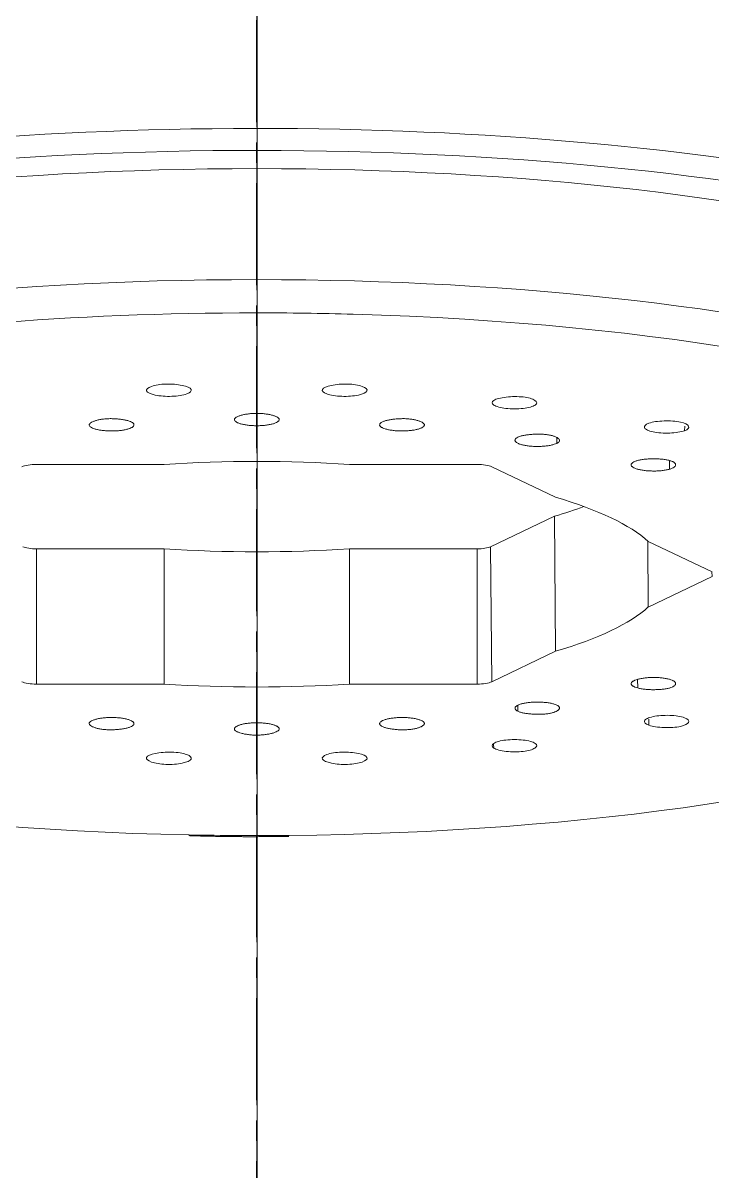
# Model space of a CAD drawing. Header units: inches. Extents: x 20229 to 21001, y -6726 to -5634.
# Drawn here: x 20381.19 to 20393.47, y -6122.42 to -6101.97 of the extents above; entities that cross this region are included whole.
import ezdxf

# ---------------------------------------------------------------- set-up
doc = ezdxf.new("R2010")
doc.units = ezdxf.units.IN
doc.header["$LTSCALE"] = 4.84
doc.header["$MEASUREMENT"] = 0
for name, pattern in [('CENTER', [0.6, 0.375, -0.075, 0.075, -0.075]), ('CENTER2', [28.575, 19.05, -3.175, 3.175, -3.175]), ('CENTERX2', [20.32, 12.7, -2.54, 2.54, -2.54])]:
    doc.linetypes.add(name, pattern=pattern)
doc.layers.get('0').update_dxf_attribs({"linetype": 'CONTINUOUS', "lineweight": 13})
doc.layers.add('2', color=1, linetype='CENTER2')
doc.layers.add('CENTER', color=1, linetype='CENTERX2', lineweight=15)

msp = doc.modelspace()

# ---------------------------------------------------------------- linework, layer by layer
at = {"linetype": 'Continuous'}
for p, q in [((20392.986, -6109.154), (20392.984, -6109.234)), ((20390.709, -6109.356), (20390.708, -6109.459)), ((20381.435, -6109.834), (20383.708, -6109.834)), ((20387.014, -6109.834), (20389.287, -6109.834)), ((20389.547, -6109.876), (20390.683, -6110.418)), ((20392.717, -6109.766), (20392.715, -6109.92)), ((20389.528, -6111.301), (20390.666, -6110.758)), ((20390.683, -6113.164), (20390.666, -6110.758)), ((20389.528, -6111.301), (20389.547, -6113.707)), ((20392.327, -6111.198), (20392.336, -6112.375)), ((20392.336, -6111.207), (20393.473, -6111.75)), ((20381.435, -6111.339), (20381.435, -6113.748)), ((20381.435, -6111.339), (20383.711, -6111.339)), ((20383.708, -6113.748), (20383.711, -6111.339)), ((20387.012, -6111.339), (20387.014, -6113.748)), ((20387.012, -6111.339), (20389.287, -6111.339)), ((20389.287, -6111.339), (20389.287, -6113.748)), ((20393.473, -6111.833), (20392.336, -6112.375)), ((20393.472, -6111.75), (20393.473, -6111.833)), ((20390.683, -6113.164), (20389.547, -6113.707)), ((20383.708, -6113.748), (20381.435, -6113.748)), ((20389.287, -6113.748), (20387.014, -6113.748)), ((20392.147, -6113.665), (20392.149, -6113.818)), ((20390.013, -6114.125), (20390.015, -6114.233)), ((20392.346, -6114.374), (20392.349, -6114.483)), ((20389.581, -6114.817), (20389.584, -6114.889))]:
    msp.add_line(p, q, dxfattribs=at)
for centre, major_axis, start_param, end_param in [((20385.361, -6109.079), (-18.977, 0), 3.466686, 5.961872), ((20385.361, -6109.388), (18.678, 0), 0.227512, 2.911074), ((20385.361, -6109.388), (-17.5, 0), 4.712389, 6.29819), ((20385.361, -6109.388), (-17.5, 0), 3.126588, 4.712389), ((20385.361, -6111.336), (-17.394, 0), 4.712389, 6.280829), ((20385.361, -6111.336), (-17.394, 0), 3.122743, 4.712389), ((20385.361, -6111.791), (-16.894, 0), 4.712389, 5.847388), ((20385.361, -6111.791), (-16.894, 0), 4.610484, 4.712389), ((20385.361, -6111.791), (-16.894, 0), 3.667024, 4.610484), ((20381.435, -6109.917), (-0.3, 0), 4.712389, 5.759587), ((20385.361, -6111.791), (-7.29, 0), 4.483645, 4.941133), ((20389.287, -6109.917), (-0.3, 0), 3.665191, 4.712389), ((20385.361, -6111.791), (-7.29, 0), 3.436448, 3.893935), ((20385.361, -6109.388), (7.268, 0), 5.530498, 5.643088), ((20381.435, -6111.262), (0.278, 0), 3.665191, 4.712389), ((20389.287, -6111.262), (0.278, 0), 4.712389, 5.759587), ((20385.361, -6109.388), (7.268, 0), 4.483301, 4.941477), ((20385.361, -6111.791), (-7.29, 0), 2.38925, 2.846738), ((20381.435, -6113.666), (-0.3, 0), 0.523599, 1.570796), ((20385.361, -6111.791), (-7.29, 0), 1.342053, 1.79954), ((20389.287, -6113.666), (-0.3, 0), 1.570796, 2.617994), ((20385.361, -6111.791), (-16.894, 0), 0.5594, 1.499325), ((20385.361, -6111.791), (-16.894, 0), 1.604863, 2.526528), ((20385.361, -6111.791), (-16.894, 0), 1.499325, 1.604863)]:
    msp.add_ellipse(centre, major_axis=major_axis, ratio=0.275637, start_param=start_param, end_param=end_param, dxfattribs=at)
for points, degree in [([(20383.398, -6108.526), (20383.385, -6108.498), (20383.458, -6108.439), (20383.736, -6108.39), (20384.052, -6108.418), (20384.178, -6108.469), (20384.191, -6108.498)], 3), ([(20386.531, -6108.498), (20386.545, -6108.469), (20386.67, -6108.418), (20386.986, -6108.39), (20387.265, -6108.439), (20387.338, -6108.498), (20387.324, -6108.526)], 3), ([(20389.584, -6108.693), (20389.624, -6108.667), (20389.793, -6108.626), (20390.125, -6108.621), (20390.347, -6108.689), (20390.363, -6108.751), (20390.323, -6108.778)], 3), ([(20392.349, -6109.1), (20392.413, -6109.077), (20392.614, -6109.05), (20392.939, -6109.069), (20393.09, -6109.151), (20393.047, -6109.211), (20392.984, -6109.234)], 3), ([(20392.984, -6114.348), (20393.047, -6114.371), (20393.09, -6114.432), (20392.939, -6114.513), (20392.614, -6114.532), (20392.413, -6114.505), (20392.349, -6114.483)], 3), ([(20390.323, -6114.805), (20390.363, -6114.832), (20390.347, -6114.893), (20390.125, -6114.961), (20389.793, -6114.956), (20389.624, -6114.916), (20389.584, -6114.889)], 3), ([(20384.191, -6115.085), (20384.178, -6115.114), (20384.052, -6115.165), (20383.736, -6115.193), (20383.458, -6115.143), (20383.385, -6115.085), (20383.398, -6115.056)], 3), ([(20387.324, -6115.056), (20387.338, -6115.085), (20387.265, -6115.143), (20386.986, -6115.193), (20386.67, -6115.165), (20386.545, -6115.114), (20386.531, -6115.085)], 3), ([(20384.151, -6116.449), (20384.755, -6116.469), (20385.361, -6116.467)], 2), ([(20385.361, -6116.467), (20385.932, -6116.463)], 1)]:
    msp.add_open_spline(points, degree=degree, dxfattribs=at)
for points, knots in [([(20384.191, -6108.498), (20384.205, -6108.526), (20384.161, -6108.571), (20384, -6108.61), (20383.848, -6108.624), (20383.689, -6108.621), (20383.497, -6108.595), (20383.412, -6108.555), (20383.398, -6108.526)], [0, 0, 0, 0, 0.25, 0.375, 0.5, 0.625, 0.75, 1, 1, 1, 1]), ([(20387.324, -6108.526), (20387.31, -6108.555), (20387.225, -6108.595), (20387.033, -6108.621), (20386.874, -6108.624), (20386.723, -6108.61), (20386.561, -6108.571), (20386.517, -6108.526), (20386.531, -6108.498)], [0, 0, 0, 0, 0.25, 0.375, 0.5, 0.625, 0.75, 1, 1, 1, 1]), ([(20390.323, -6108.778), (20390.283, -6108.804), (20390.163, -6108.837), (20389.953, -6108.848), (20389.796, -6108.84), (20389.664, -6108.815), (20389.544, -6108.767), (20389.544, -6108.72), (20389.584, -6108.693)], [0, 0, 0, 0, 0.25, 0.375, 0.5, 0.625, 0.75, 1, 1, 1, 1]), ([(20382.387, -6109.157), (20382.38, -6109.15), (20382.376, -6109.143), (20382.375, -6109.133), (20382.375, -6109.129), (20382.377, -6109.122), (20382.378, -6109.118), (20382.385, -6109.108), (20382.392, -6109.101), (20382.405, -6109.091), (20382.41, -6109.088), (20382.421, -6109.081), (20382.433, -6109.075), (20382.447, -6109.069), (20382.462, -6109.063), (20382.47, -6109.06), (20382.495, -6109.052), (20382.513, -6109.047), (20382.543, -6109.04), (20382.553, -6109.038), (20382.574, -6109.034), (20382.585, -6109.032), (20382.62, -6109.027), (20382.644, -6109.024), (20382.681, -6109.021), (20382.694, -6109.021), (20382.72, -6109.02), (20382.746, -6109.019), (20382.771, -6109.019), (20382.797, -6109.02), (20382.81, -6109.02), (20382.849, -6109.022), (20382.874, -6109.024), (20382.91, -6109.028), (20382.922, -6109.029), (20382.946, -6109.032), (20382.958, -6109.034), (20382.991, -6109.039), (20383.012, -6109.043), (20383.042, -6109.05), (20383.052, -6109.052), (20383.07, -6109.057), (20383.079, -6109.06), (20383.104, -6109.068), (20383.118, -6109.074), (20383.137, -6109.083), (20383.142, -6109.087), (20383.152, -6109.093), (20383.156, -6109.097), (20383.159, -6109.1)], [0, 0, 0, 0, 0.0625, 0.0625, 0.09375, 0.09375, 0.125, 0.125, 0.1875, 0.1875, 0.21875, 0.21875, 0.25, 0.28125, 0.28125, 0.3125, 0.3125, 0.375, 0.375, 0.40625, 0.40625, 0.4375, 0.4375, 0.5, 0.5, 0.53125, 0.53125, 0.5625, 0.59375, 0.59375, 0.625, 0.625, 0.6875, 0.6875, 0.71875, 0.71875, 0.75, 0.75, 0.8125, 0.8125, 0.84375, 0.84375, 0.875, 0.875, 0.9375, 0.9375, 0.96875, 0.96875, 1, 1, 1, 1]), ([(20384.961, -6109.035), (20384.961, -6109.028), (20384.964, -6109.021), (20384.973, -6109.01), (20384.976, -6109.007), (20384.985, -6109), (20384.99, -6108.997), (20385.006, -6108.987), (20385.019, -6108.981), (20385.042, -6108.972), (20385.05, -6108.969), (20385.066, -6108.964), (20385.084, -6108.959), (20385.103, -6108.954), (20385.123, -6108.949), (20385.133, -6108.947), (20385.165, -6108.941), (20385.187, -6108.937), (20385.222, -6108.933), (20385.234, -6108.931), (20385.258, -6108.929), (20385.271, -6108.928), (20385.309, -6108.926), (20385.335, -6108.925), (20385.373, -6108.925), (20385.386, -6108.925), (20385.412, -6108.926), (20385.438, -6108.927), (20385.463, -6108.929), (20385.487, -6108.931), (20385.499, -6108.933), (20385.535, -6108.937), (20385.557, -6108.941), (20385.589, -6108.947), (20385.599, -6108.949), (20385.619, -6108.954), (20385.629, -6108.956), (20385.656, -6108.964), (20385.673, -6108.969), (20385.695, -6108.978), (20385.703, -6108.981), (20385.716, -6108.987), (20385.722, -6108.99), (20385.738, -6109), (20385.746, -6109.007), (20385.755, -6109.017), (20385.757, -6109.021), (20385.76, -6109.028), (20385.761, -6109.031), (20385.761, -6109.035)], [0, 0, 0, 0, 0.0625, 0.0625, 0.09375, 0.09375, 0.125, 0.125, 0.1875, 0.1875, 0.21875, 0.21875, 0.25, 0.28125, 0.28125, 0.3125, 0.3125, 0.375, 0.375, 0.40625, 0.40625, 0.4375, 0.4375, 0.5, 0.5, 0.53125, 0.53125, 0.5625, 0.59375, 0.59375, 0.625, 0.625, 0.6875, 0.6875, 0.71875, 0.71875, 0.75, 0.75, 0.8125, 0.8125, 0.84375, 0.84375, 0.875, 0.875, 0.9375, 0.9375, 0.96875, 0.96875, 1, 1, 1, 1]), ([(20385.761, -6109.035), (20385.761, -6109.042), (20385.758, -6109.049), (20385.751, -6109.06), (20385.747, -6109.063), (20385.74, -6109.07), (20385.735, -6109.074), (20385.72, -6109.084), (20385.708, -6109.09), (20385.686, -6109.099), (20385.679, -6109.102), (20385.662, -6109.108), (20385.653, -6109.11), (20385.626, -6109.118), (20385.605, -6109.122), (20385.573, -6109.128), (20385.561, -6109.13), (20385.538, -6109.134), (20385.514, -6109.137), (20385.49, -6109.139), (20385.465, -6109.141), (20385.452, -6109.142), (20385.413, -6109.144), (20385.388, -6109.145), (20385.349, -6109.145), (20385.335, -6109.145), (20385.309, -6109.144), (20385.296, -6109.144), (20385.258, -6109.142), (20385.233, -6109.139), (20385.197, -6109.135), (20385.185, -6109.134), (20385.161, -6109.13), (20385.15, -6109.128), (20385.118, -6109.123), (20385.097, -6109.118), (20385.069, -6109.11), (20385.06, -6109.108), (20385.044, -6109.102), (20385.028, -6109.096), (20385.015, -6109.09), (20385.003, -6109.084), (20384.997, -6109.08), (20384.982, -6109.07), (20384.974, -6109.064), (20384.964, -6109.049), (20384.961, -6109.042), (20384.961, -6109.035)], [0, 0, 0, 0, 0.0625, 0.0625, 0.09375, 0.09375, 0.125, 0.125, 0.1875, 0.1875, 0.21875, 0.21875, 0.25, 0.25, 0.3125, 0.3125, 0.34375, 0.34375, 0.375, 0.40625, 0.40625, 0.4375, 0.4375, 0.5, 0.5, 0.53125, 0.53125, 0.5625, 0.5625, 0.625, 0.625, 0.65625, 0.65625, 0.6875, 0.6875, 0.75, 0.75, 0.78125, 0.78125, 0.8125, 0.84375, 0.84375, 0.875, 0.875, 0.9375, 0.9375, 1, 1, 1, 1]), ([(20387.563, -6109.1), (20387.57, -6109.093), (20387.579, -6109.087), (20387.597, -6109.077), (20387.604, -6109.074), (20387.619, -6109.068), (20387.627, -6109.065), (20387.651, -6109.057), (20387.67, -6109.052), (20387.7, -6109.045), (20387.71, -6109.043), (20387.731, -6109.039), (20387.753, -6109.035), (20387.776, -6109.032), (20387.799, -6109.029), (20387.811, -6109.028), (20387.848, -6109.024), (20387.873, -6109.022), (20387.911, -6109.02), (20387.924, -6109.02), (20387.949, -6109.019), (20387.962, -6109.019), (20388.002, -6109.019), (20388.027, -6109.02), (20388.065, -6109.023), (20388.077, -6109.024), (20388.101, -6109.027), (20388.125, -6109.03), (20388.147, -6109.034), (20388.168, -6109.038), (20388.179, -6109.04), (20388.209, -6109.047), (20388.227, -6109.052), (20388.252, -6109.06), (20388.26, -6109.063), (20388.275, -6109.069), (20388.282, -6109.072), (20388.301, -6109.081), (20388.312, -6109.087), (20388.326, -6109.098), (20388.33, -6109.101), (20388.337, -6109.108), (20388.339, -6109.111), (20388.346, -6109.122), (20388.348, -6109.129), (20388.347, -6109.14), (20388.345, -6109.143), (20388.342, -6109.15), (20388.339, -6109.154), (20388.336, -6109.157)], [0, 0, 0, 0, 0.0625, 0.0625, 0.09375, 0.09375, 0.125, 0.125, 0.1875, 0.1875, 0.21875, 0.21875, 0.25, 0.28125, 0.28125, 0.3125, 0.3125, 0.375, 0.375, 0.40625, 0.40625, 0.4375, 0.4375, 0.5, 0.5, 0.53125, 0.53125, 0.5625, 0.59375, 0.59375, 0.625, 0.625, 0.6875, 0.6875, 0.71875, 0.71875, 0.75, 0.75, 0.8125, 0.8125, 0.84375, 0.84375, 0.875, 0.875, 0.9375, 0.9375, 0.96875, 0.96875, 1, 1, 1, 1]), ([(20383.159, -6109.1), (20383.166, -6109.107), (20383.17, -6109.114), (20383.173, -6109.125), (20383.173, -6109.129), (20383.172, -6109.136), (20383.171, -6109.14), (20383.166, -6109.15), (20383.16, -6109.157), (20383.147, -6109.168), (20383.143, -6109.171), (20383.132, -6109.178), (20383.126, -6109.181), (20383.106, -6109.19), (20383.091, -6109.196), (20383.065, -6109.204), (20383.056, -6109.207), (20383.037, -6109.212), (20383.017, -6109.216), (20382.995, -6109.22), (20382.973, -6109.224), (20382.962, -6109.226), (20382.926, -6109.231), (20382.902, -6109.233), (20382.864, -6109.236), (20382.852, -6109.237), (20382.826, -6109.238), (20382.812, -6109.239), (20382.773, -6109.239), (20382.747, -6109.239), (20382.708, -6109.238), (20382.695, -6109.237), (20382.67, -6109.235), (20382.657, -6109.234), (20382.62, -6109.231), (20382.596, -6109.228), (20382.562, -6109.223), (20382.551, -6109.221), (20382.53, -6109.216), (20382.509, -6109.212), (20382.491, -6109.207), (20382.473, -6109.202), (20382.464, -6109.199), (20382.44, -6109.19), (20382.426, -6109.184), (20382.403, -6109.171), (20382.393, -6109.164), (20382.387, -6109.157)], [0, 0, 0, 0, 0.0625, 0.0625, 0.09375, 0.09375, 0.125, 0.125, 0.1875, 0.1875, 0.21875, 0.21875, 0.25, 0.25, 0.3125, 0.3125, 0.34375, 0.34375, 0.375, 0.40625, 0.40625, 0.4375, 0.4375, 0.5, 0.5, 0.53125, 0.53125, 0.5625, 0.5625, 0.625, 0.625, 0.65625, 0.65625, 0.6875, 0.6875, 0.75, 0.75, 0.78125, 0.78125, 0.8125, 0.84375, 0.84375, 0.875, 0.875, 0.9375, 0.9375, 1, 1, 1, 1]), ([(20388.336, -6109.157), (20388.329, -6109.164), (20388.32, -6109.171), (20388.302, -6109.181), (20388.296, -6109.184), (20388.282, -6109.19), (20388.274, -6109.193), (20388.25, -6109.202), (20388.233, -6109.207), (20388.203, -6109.214), (20388.193, -6109.216), (20388.172, -6109.221), (20388.161, -6109.222), (20388.127, -6109.228), (20388.103, -6109.231), (20388.066, -6109.234), (20388.053, -6109.235), (20388.027, -6109.237), (20388.002, -6109.238), (20387.976, -6109.239), (20387.95, -6109.239), (20387.936, -6109.239), (20387.897, -6109.238), (20387.871, -6109.237), (20387.834, -6109.234), (20387.821, -6109.233), (20387.797, -6109.231), (20387.784, -6109.229), (20387.749, -6109.224), (20387.727, -6109.221), (20387.696, -6109.214), (20387.686, -6109.212), (20387.667, -6109.207), (20387.658, -6109.204), (20387.632, -6109.196), (20387.616, -6109.19), (20387.597, -6109.181), (20387.591, -6109.178), (20387.58, -6109.171), (20387.57, -6109.164), (20387.563, -6109.157), (20387.557, -6109.15), (20387.555, -6109.147), (20387.55, -6109.136), (20387.549, -6109.129), (20387.552, -6109.115), (20387.556, -6109.107), (20387.563, -6109.1)], [0, 0, 0, 0, 0.0625, 0.0625, 0.09375, 0.09375, 0.125, 0.125, 0.1875, 0.1875, 0.21875, 0.21875, 0.25, 0.25, 0.3125, 0.3125, 0.34375, 0.34375, 0.375, 0.40625, 0.40625, 0.4375, 0.4375, 0.5, 0.5, 0.53125, 0.53125, 0.5625, 0.5625, 0.625, 0.625, 0.65625, 0.65625, 0.6875, 0.6875, 0.75, 0.75, 0.78125, 0.78125, 0.8125, 0.84375, 0.84375, 0.875, 0.875, 0.9375, 0.9375, 1, 1, 1, 1]), ([(20392.984, -6109.234), (20392.92, -6109.257), (20392.773, -6109.28), (20392.56, -6109.276), (20392.416, -6109.257), (20392.312, -6109.224), (20392.242, -6109.168), (20392.285, -6109.123), (20392.349, -6109.1)], [0, 0, 0, 0, 0.25, 0.375, 0.5, 0.625, 0.75, 1, 1, 1, 1]), ([(20390.708, -6109.459), (20390.694, -6109.466), (20390.679, -6109.471), (20390.653, -6109.479), (20390.644, -6109.482), (20390.625, -6109.487), (20390.615, -6109.489), (20390.584, -6109.496), (20390.561, -6109.5), (20390.526, -6109.505), (20390.514, -6109.506), (20390.49, -6109.509), (20390.477, -6109.51), (20390.439, -6109.513), (20390.414, -6109.514), (20390.375, -6109.514), (20390.361, -6109.514), (20390.335, -6109.514), (20390.309, -6109.514), (20390.283, -6109.512), (20390.258, -6109.511), (20390.245, -6109.51), (20390.208, -6109.506), (20390.184, -6109.503), (20390.15, -6109.498), (20390.139, -6109.496), (20390.118, -6109.492), (20390.108, -6109.489), (20390.078, -6109.482), (20390.06, -6109.477), (20390.036, -6109.468), (20390.029, -6109.465), (20390.015, -6109.459), (20390.009, -6109.456), (20389.991, -6109.447), (20389.982, -6109.44), (20389.971, -6109.429), (20389.969, -6109.426), (20389.965, -6109.419), (20389.962, -6109.411), (20389.961, -6109.404), (20389.962, -6109.397), (20389.963, -6109.393), (20389.968, -6109.383), (20389.974, -6109.376), (20389.991, -6109.362), (20390.002, -6109.355), (20390.015, -6109.349)], [0, 0, 0, 0, 0.0625, 0.0625, 0.09375, 0.09375, 0.125, 0.125, 0.1875, 0.1875, 0.21875, 0.21875, 0.25, 0.25, 0.3125, 0.3125, 0.34375, 0.34375, 0.375, 0.40625, 0.40625, 0.4375, 0.4375, 0.5, 0.5, 0.53125, 0.53125, 0.5625, 0.5625, 0.625, 0.625, 0.65625, 0.65625, 0.6875, 0.6875, 0.75, 0.75, 0.78125, 0.78125, 0.8125, 0.84375, 0.84375, 0.875, 0.875, 0.9375, 0.9375, 1, 1, 1, 1]), ([(20390.015, -6109.349), (20390.028, -6109.343), (20390.043, -6109.337), (20390.07, -6109.329), (20390.079, -6109.327), (20390.099, -6109.322), (20390.109, -6109.32), (20390.141, -6109.314), (20390.163, -6109.31), (20390.198, -6109.306), (20390.21, -6109.304), (20390.235, -6109.302), (20390.259, -6109.3), (20390.285, -6109.298), (20390.31, -6109.297), (20390.323, -6109.297), (20390.362, -6109.296), (20390.388, -6109.296), (20390.426, -6109.297), (20390.439, -6109.297), (20390.464, -6109.298), (20390.477, -6109.299), (20390.514, -6109.302), (20390.538, -6109.305), (20390.572, -6109.31), (20390.583, -6109.312), (20390.604, -6109.317), (20390.623, -6109.321), (20390.641, -6109.326), (20390.658, -6109.332), (20390.666, -6109.335), (20390.689, -6109.343), (20390.702, -6109.35), (20390.718, -6109.359), (20390.723, -6109.363), (20390.732, -6109.369), (20390.736, -6109.373), (20390.746, -6109.383), (20390.751, -6109.39), (20390.754, -6109.401), (20390.755, -6109.404), (20390.755, -6109.412), (20390.754, -6109.415), (20390.751, -6109.426), (20390.746, -6109.433), (20390.735, -6109.443), (20390.73, -6109.446), (20390.72, -6109.453), (20390.714, -6109.456), (20390.708, -6109.459)], [0, 0, 0, 0, 0.0625, 0.0625, 0.09375, 0.09375, 0.125, 0.125, 0.1875, 0.1875, 0.21875, 0.21875, 0.25, 0.28125, 0.28125, 0.3125, 0.3125, 0.375, 0.375, 0.40625, 0.40625, 0.4375, 0.4375, 0.5, 0.5, 0.53125, 0.53125, 0.5625, 0.59375, 0.59375, 0.625, 0.625, 0.6875, 0.6875, 0.71875, 0.71875, 0.75, 0.75, 0.8125, 0.8125, 0.84375, 0.84375, 0.875, 0.875, 0.9375, 0.9375, 0.96875, 0.96875, 1, 1, 1, 1]), ([(20392.715, -6109.92), (20392.696, -6109.925), (20392.676, -6109.93), (20392.644, -6109.936), (20392.632, -6109.938), (20392.609, -6109.941), (20392.597, -6109.943), (20392.561, -6109.947), (20392.536, -6109.949), (20392.498, -6109.951), (20392.485, -6109.952), (20392.458, -6109.952), (20392.445, -6109.952), (20392.406, -6109.952), (20392.38, -6109.952), (20392.342, -6109.95), (20392.329, -6109.949), (20392.304, -6109.947), (20392.279, -6109.944), (20392.256, -6109.941), (20392.233, -6109.938), (20392.221, -6109.936), (20392.188, -6109.93), (20392.168, -6109.925), (20392.14, -6109.918), (20392.132, -6109.915), (20392.115, -6109.909), (20392.107, -6109.906), (20392.086, -6109.897), (20392.073, -6109.891), (20392.058, -6109.881), (20392.054, -6109.878), (20392.046, -6109.871), (20392.043, -6109.867), (20392.035, -6109.857), (20392.032, -6109.85), (20392.032, -6109.839), (20392.033, -6109.835), (20392.036, -6109.828), (20392.039, -6109.821), (20392.046, -6109.814), (20392.053, -6109.807), (20392.058, -6109.803), (20392.073, -6109.793), (20392.085, -6109.787), (20392.114, -6109.775), (20392.131, -6109.769), (20392.149, -6109.764)], [0, 0, 0, 0, 0.0625, 0.0625, 0.09375, 0.09375, 0.125, 0.125, 0.1875, 0.1875, 0.21875, 0.21875, 0.25, 0.25, 0.3125, 0.3125, 0.34375, 0.34375, 0.375, 0.40625, 0.40625, 0.4375, 0.4375, 0.5, 0.5, 0.53125, 0.53125, 0.5625, 0.5625, 0.625, 0.625, 0.65625, 0.65625, 0.6875, 0.6875, 0.75, 0.75, 0.78125, 0.78125, 0.8125, 0.84375, 0.84375, 0.875, 0.875, 0.9375, 0.9375, 1, 1, 1, 1]), ([(20392.149, -6109.764), (20392.168, -6109.759), (20392.188, -6109.755), (20392.221, -6109.749), (20392.232, -6109.747), (20392.256, -6109.744), (20392.268, -6109.743), (20392.304, -6109.739), (20392.329, -6109.737), (20392.367, -6109.735), (20392.38, -6109.735), (20392.406, -6109.734), (20392.432, -6109.734), (20392.458, -6109.734), (20392.484, -6109.735), (20392.496, -6109.736), (20392.535, -6109.737), (20392.56, -6109.739), (20392.596, -6109.743), (20392.608, -6109.744), (20392.631, -6109.747), (20392.642, -6109.749), (20392.676, -6109.755), (20392.696, -6109.759), (20392.724, -6109.767), (20392.732, -6109.769), (20392.749, -6109.775), (20392.763, -6109.781), (20392.776, -6109.787), (20392.787, -6109.794), (20392.792, -6109.797), (20392.806, -6109.807), (20392.812, -6109.814), (20392.819, -6109.824), (20392.821, -6109.828), (20392.823, -6109.835), (20392.824, -6109.839), (20392.824, -6109.849), (20392.822, -6109.856), (20392.815, -6109.867), (20392.812, -6109.871), (20392.806, -6109.877), (20392.802, -6109.881), (20392.788, -6109.891), (20392.777, -6109.897), (20392.757, -6109.906), (20392.749, -6109.909), (20392.733, -6109.915), (20392.724, -6109.918), (20392.715, -6109.92)], [0, 0, 0, 0, 0.0625, 0.0625, 0.09375, 0.09375, 0.125, 0.125, 0.1875, 0.1875, 0.21875, 0.21875, 0.25, 0.28125, 0.28125, 0.3125, 0.3125, 0.375, 0.375, 0.40625, 0.40625, 0.4375, 0.4375, 0.5, 0.5, 0.53125, 0.53125, 0.5625, 0.59375, 0.59375, 0.625, 0.625, 0.6875, 0.6875, 0.71875, 0.71875, 0.75, 0.75, 0.8125, 0.8125, 0.84375, 0.84375, 0.875, 0.875, 0.9375, 0.9375, 0.96875, 0.96875, 1, 1, 1, 1]), ([(20392.149, -6113.818), (20392.131, -6113.813), (20392.114, -6113.808), (20392.093, -6113.799), (20392.086, -6113.795), (20392.074, -6113.789), (20392.068, -6113.786), (20392.053, -6113.776), (20392.045, -6113.769), (20392.038, -6113.758), (20392.036, -6113.755), (20392.033, -6113.748), (20392.032, -6113.744), (20392.032, -6113.733), (20392.035, -6113.726), (20392.043, -6113.715), (20392.046, -6113.712), (20392.054, -6113.705), (20392.062, -6113.698), (20392.074, -6113.692), (20392.086, -6113.685), (20392.093, -6113.682), (20392.114, -6113.673), (20392.131, -6113.667), (20392.158, -6113.66), (20392.168, -6113.657), (20392.188, -6113.653), (20392.199, -6113.651), (20392.232, -6113.645), (20392.255, -6113.641), (20392.291, -6113.637), (20392.303, -6113.636), (20392.329, -6113.634), (20392.341, -6113.633), (20392.38, -6113.631), (20392.405, -6113.63), (20392.445, -6113.63), (20392.458, -6113.63), (20392.484, -6113.631), (20392.51, -6113.632), (20392.535, -6113.634), (20392.56, -6113.636), (20392.573, -6113.637), (20392.609, -6113.641), (20392.632, -6113.645), (20392.676, -6113.653), (20392.696, -6113.657), (20392.715, -6113.662)], [0, 0, 0, 0, 0.0625, 0.0625, 0.09375, 0.09375, 0.125, 0.125, 0.1875, 0.1875, 0.21875, 0.21875, 0.25, 0.25, 0.3125, 0.3125, 0.34375, 0.34375, 0.375, 0.40625, 0.40625, 0.4375, 0.4375, 0.5, 0.5, 0.53125, 0.53125, 0.5625, 0.5625, 0.625, 0.625, 0.65625, 0.65625, 0.6875, 0.6875, 0.75, 0.75, 0.78125, 0.78125, 0.8125, 0.84375, 0.84375, 0.875, 0.875, 0.9375, 0.9375, 1, 1, 1, 1]), ([(20392.715, -6113.662), (20392.734, -6113.667), (20392.749, -6113.673), (20392.77, -6113.682), (20392.776, -6113.685), (20392.788, -6113.692), (20392.793, -6113.695), (20392.806, -6113.705), (20392.813, -6113.712), (20392.819, -6113.722), (20392.821, -6113.726), (20392.823, -6113.733), (20392.824, -6113.74), (20392.823, -6113.747), (20392.821, -6113.754), (20392.819, -6113.758), (20392.812, -6113.769), (20392.806, -6113.775), (20392.793, -6113.785), (20392.788, -6113.789), (20392.776, -6113.795), (20392.77, -6113.798), (20392.75, -6113.807), (20392.734, -6113.813), (20392.706, -6113.821), (20392.697, -6113.823), (20392.676, -6113.827), (20392.655, -6113.832), (20392.632, -6113.835), (20392.609, -6113.838), (20392.597, -6113.84), (20392.56, -6113.843), (20392.535, -6113.845), (20392.497, -6113.847), (20392.484, -6113.847), (20392.458, -6113.848), (20392.445, -6113.848), (20392.406, -6113.848), (20392.381, -6113.848), (20392.342, -6113.846), (20392.329, -6113.845), (20392.304, -6113.843), (20392.292, -6113.842), (20392.256, -6113.838), (20392.233, -6113.835), (20392.2, -6113.83), (20392.189, -6113.828), (20392.168, -6113.823), (20392.159, -6113.821), (20392.149, -6113.818)], [0, 0, 0, 0, 0.0625, 0.0625, 0.09375, 0.09375, 0.125, 0.125, 0.1875, 0.1875, 0.21875, 0.21875, 0.25, 0.28125, 0.28125, 0.3125, 0.3125, 0.375, 0.375, 0.40625, 0.40625, 0.4375, 0.4375, 0.5, 0.5, 0.53125, 0.53125, 0.5625, 0.59375, 0.59375, 0.625, 0.625, 0.6875, 0.6875, 0.71875, 0.71875, 0.75, 0.75, 0.8125, 0.8125, 0.84375, 0.84375, 0.875, 0.875, 0.9375, 0.9375, 0.96875, 0.96875, 1, 1, 1, 1]), ([(20390.015, -6114.233), (20390.002, -6114.227), (20389.991, -6114.221), (20389.979, -6114.21), (20389.975, -6114.207), (20389.969, -6114.2), (20389.967, -6114.196), (20389.962, -6114.186), (20389.961, -6114.178), (20389.963, -6114.168), (20389.964, -6114.164), (20389.969, -6114.157), (20389.971, -6114.153), (20389.982, -6114.143), (20389.991, -6114.136), (20390.008, -6114.126), (20390.015, -6114.123), (20390.029, -6114.117), (20390.044, -6114.111), (20390.06, -6114.106), (20390.078, -6114.1), (20390.088, -6114.098), (20390.117, -6114.091), (20390.138, -6114.087), (20390.172, -6114.081), (20390.184, -6114.079), (20390.208, -6114.077), (20390.22, -6114.075), (20390.257, -6114.072), (20390.283, -6114.07), (20390.322, -6114.069), (20390.335, -6114.068), (20390.361, -6114.068), (20390.374, -6114.068), (20390.413, -6114.069), (20390.439, -6114.07), (20390.477, -6114.073), (20390.49, -6114.074), (20390.514, -6114.076), (20390.538, -6114.079), (20390.561, -6114.083), (20390.583, -6114.087), (20390.594, -6114.089), (20390.625, -6114.095), (20390.644, -6114.1), (20390.679, -6114.111), (20390.694, -6114.117), (20390.708, -6114.123)], [0, 0, 0, 0, 0.0625, 0.0625, 0.09375, 0.09375, 0.125, 0.125, 0.1875, 0.1875, 0.21875, 0.21875, 0.25, 0.25, 0.3125, 0.3125, 0.34375, 0.34375, 0.375, 0.40625, 0.40625, 0.4375, 0.4375, 0.5, 0.5, 0.53125, 0.53125, 0.5625, 0.5625, 0.625, 0.625, 0.65625, 0.65625, 0.6875, 0.6875, 0.75, 0.75, 0.78125, 0.78125, 0.8125, 0.84375, 0.84375, 0.875, 0.875, 0.9375, 0.9375, 1, 1, 1, 1]), ([(20390.708, -6114.123), (20390.721, -6114.129), (20390.731, -6114.136), (20390.742, -6114.146), (20390.745, -6114.15), (20390.75, -6114.157), (20390.752, -6114.16), (20390.756, -6114.171), (20390.755, -6114.178), (20390.752, -6114.189), (20390.75, -6114.192), (20390.745, -6114.199), (20390.74, -6114.206), (20390.732, -6114.213), (20390.723, -6114.22), (20390.718, -6114.223), (20390.702, -6114.233), (20390.689, -6114.239), (20390.667, -6114.248), (20390.659, -6114.25), (20390.642, -6114.256), (20390.633, -6114.258), (20390.605, -6114.266), (20390.584, -6114.27), (20390.551, -6114.276), (20390.539, -6114.277), (20390.515, -6114.28), (20390.491, -6114.282), (20390.465, -6114.284), (20390.44, -6114.285), (20390.427, -6114.286), (20390.388, -6114.287), (20390.362, -6114.287), (20390.323, -6114.286), (20390.311, -6114.285), (20390.285, -6114.284), (20390.272, -6114.283), (20390.235, -6114.281), (20390.211, -6114.278), (20390.175, -6114.274), (20390.163, -6114.272), (20390.141, -6114.269), (20390.13, -6114.267), (20390.099, -6114.261), (20390.079, -6114.256), (20390.053, -6114.248), (20390.044, -6114.245), (20390.028, -6114.24), (20390.021, -6114.237), (20390.015, -6114.233)], [0, 0, 0, 0, 0.0625, 0.0625, 0.09375, 0.09375, 0.125, 0.125, 0.1875, 0.1875, 0.21875, 0.21875, 0.25, 0.28125, 0.28125, 0.3125, 0.3125, 0.375, 0.375, 0.40625, 0.40625, 0.4375, 0.4375, 0.5, 0.5, 0.53125, 0.53125, 0.5625, 0.59375, 0.59375, 0.625, 0.625, 0.6875, 0.6875, 0.71875, 0.71875, 0.75, 0.75, 0.8125, 0.8125, 0.84375, 0.84375, 0.875, 0.875, 0.9375, 0.9375, 0.96875, 0.96875, 1, 1, 1, 1]), ([(20382.387, -6114.425), (20382.393, -6114.418), (20382.403, -6114.411), (20382.42, -6114.402), (20382.427, -6114.399), (20382.44, -6114.393), (20382.448, -6114.39), (20382.472, -6114.381), (20382.49, -6114.376), (20382.519, -6114.369), (20382.529, -6114.366), (20382.551, -6114.362), (20382.562, -6114.36), (20382.596, -6114.355), (20382.619, -6114.352), (20382.657, -6114.348), (20382.669, -6114.347), (20382.695, -6114.346), (20382.721, -6114.344), (20382.747, -6114.344), (20382.773, -6114.344), (20382.786, -6114.344), (20382.825, -6114.344), (20382.851, -6114.345), (20382.889, -6114.348), (20382.901, -6114.349), (20382.926, -6114.352), (20382.938, -6114.353), (20382.973, -6114.358), (20382.995, -6114.362), (20383.026, -6114.368), (20383.036, -6114.371), (20383.056, -6114.376), (20383.065, -6114.378), (20383.091, -6114.386), (20383.106, -6114.392), (20383.126, -6114.402), (20383.132, -6114.405), (20383.142, -6114.411), (20383.152, -6114.418), (20383.159, -6114.425), (20383.165, -6114.432), (20383.167, -6114.436), (20383.172, -6114.446), (20383.173, -6114.454), (20383.17, -6114.468), (20383.166, -6114.475), (20383.159, -6114.482)], [0, 0, 0, 0, 0.0625, 0.0625, 0.09375, 0.09375, 0.125, 0.125, 0.1875, 0.1875, 0.21875, 0.21875, 0.25, 0.25, 0.3125, 0.3125, 0.34375, 0.34375, 0.375, 0.40625, 0.40625, 0.4375, 0.4375, 0.5, 0.5, 0.53125, 0.53125, 0.5625, 0.5625, 0.625, 0.625, 0.65625, 0.65625, 0.6875, 0.6875, 0.75, 0.75, 0.78125, 0.78125, 0.8125, 0.84375, 0.84375, 0.875, 0.875, 0.9375, 0.9375, 1, 1, 1, 1]), ([(20387.563, -6114.482), (20387.556, -6114.475), (20387.552, -6114.468), (20387.55, -6114.457), (20387.549, -6114.454), (20387.55, -6114.447), (20387.551, -6114.443), (20387.557, -6114.432), (20387.562, -6114.425), (20387.575, -6114.415), (20387.58, -6114.412), (20387.59, -6114.405), (20387.596, -6114.402), (20387.616, -6114.392), (20387.631, -6114.387), (20387.657, -6114.378), (20387.667, -6114.376), (20387.686, -6114.371), (20387.706, -6114.366), (20387.727, -6114.362), (20387.749, -6114.358), (20387.761, -6114.357), (20387.796, -6114.352), (20387.82, -6114.349), (20387.858, -6114.346), (20387.871, -6114.346), (20387.897, -6114.344), (20387.91, -6114.344), (20387.949, -6114.343), (20387.975, -6114.344), (20388.014, -6114.345), (20388.027, -6114.346), (20388.053, -6114.347), (20388.065, -6114.348), (20388.102, -6114.352), (20388.126, -6114.355), (20388.16, -6114.36), (20388.171, -6114.362), (20388.193, -6114.366), (20388.213, -6114.371), (20388.232, -6114.376), (20388.25, -6114.381), (20388.258, -6114.384), (20388.282, -6114.392), (20388.296, -6114.398), (20388.319, -6114.411), (20388.329, -6114.418), (20388.336, -6114.425)], [0, 0, 0, 0, 0.0625, 0.0625, 0.09375, 0.09375, 0.125, 0.125, 0.1875, 0.1875, 0.21875, 0.21875, 0.25, 0.25, 0.3125, 0.3125, 0.34375, 0.34375, 0.375, 0.40625, 0.40625, 0.4375, 0.4375, 0.5, 0.5, 0.53125, 0.53125, 0.5625, 0.5625, 0.625, 0.625, 0.65625, 0.65625, 0.6875, 0.6875, 0.75, 0.75, 0.78125, 0.78125, 0.8125, 0.84375, 0.84375, 0.875, 0.875, 0.9375, 0.9375, 1, 1, 1, 1]), ([(20392.349, -6114.483), (20392.285, -6114.46), (20392.242, -6114.414), (20392.312, -6114.359), (20392.416, -6114.326), (20392.56, -6114.306), (20392.773, -6114.302), (20392.92, -6114.325), (20392.984, -6114.348)], [0, 0, 0, 0, 0.25, 0.375, 0.5, 0.625, 0.75, 1, 1, 1, 1]), ([(20383.159, -6114.482), (20383.153, -6114.489), (20383.143, -6114.496), (20383.125, -6114.505), (20383.118, -6114.508), (20383.104, -6114.514), (20383.096, -6114.517), (20383.071, -6114.525), (20383.053, -6114.53), (20383.023, -6114.537), (20383.012, -6114.539), (20382.991, -6114.543), (20382.969, -6114.547), (20382.946, -6114.551), (20382.923, -6114.554), (20382.911, -6114.555), (20382.874, -6114.559), (20382.849, -6114.56), (20382.811, -6114.562), (20382.799, -6114.563), (20382.773, -6114.563), (20382.76, -6114.563), (20382.721, -6114.563), (20382.695, -6114.562), (20382.658, -6114.559), (20382.645, -6114.558), (20382.621, -6114.556), (20382.598, -6114.553), (20382.575, -6114.549), (20382.554, -6114.545), (20382.543, -6114.543), (20382.513, -6114.536), (20382.495, -6114.531), (20382.47, -6114.522), (20382.462, -6114.52), (20382.447, -6114.514), (20382.44, -6114.511), (20382.421, -6114.501), (20382.41, -6114.495), (20382.396, -6114.485), (20382.392, -6114.482), (20382.386, -6114.475), (20382.383, -6114.471), (20382.376, -6114.461), (20382.374, -6114.454), (20382.376, -6114.443), (20382.377, -6114.439), (20382.381, -6114.432), (20382.383, -6114.429), (20382.387, -6114.425)], [0, 0, 0, 0, 0.0625, 0.0625, 0.09375, 0.09375, 0.125, 0.125, 0.1875, 0.1875, 0.21875, 0.21875, 0.25, 0.28125, 0.28125, 0.3125, 0.3125, 0.375, 0.375, 0.40625, 0.40625, 0.4375, 0.4375, 0.5, 0.5, 0.53125, 0.53125, 0.5625, 0.59375, 0.59375, 0.625, 0.625, 0.6875, 0.6875, 0.71875, 0.71875, 0.75, 0.75, 0.8125, 0.8125, 0.84375, 0.84375, 0.875, 0.875, 0.9375, 0.9375, 0.96875, 0.96875, 1, 1, 1, 1]), ([(20384.961, -6114.548), (20384.961, -6114.54), (20384.964, -6114.533), (20384.972, -6114.523), (20384.975, -6114.519), (20384.982, -6114.512), (20384.987, -6114.509), (20385.002, -6114.499), (20385.014, -6114.492), (20385.036, -6114.483), (20385.044, -6114.481), (20385.06, -6114.475), (20385.069, -6114.472), (20385.097, -6114.465), (20385.117, -6114.46), (20385.15, -6114.454), (20385.161, -6114.452), (20385.184, -6114.449), (20385.208, -6114.446), (20385.232, -6114.443), (20385.257, -6114.441), (20385.27, -6114.44), (20385.309, -6114.438), (20385.335, -6114.437), (20385.374, -6114.437), (20385.387, -6114.438), (20385.413, -6114.438), (20385.426, -6114.439), (20385.465, -6114.441), (20385.489, -6114.443), (20385.526, -6114.447), (20385.538, -6114.449), (20385.561, -6114.452), (20385.572, -6114.454), (20385.605, -6114.46), (20385.625, -6114.464), (20385.653, -6114.472), (20385.662, -6114.475), (20385.678, -6114.48), (20385.694, -6114.486), (20385.707, -6114.492), (20385.719, -6114.499), (20385.725, -6114.502), (20385.74, -6114.512), (20385.748, -6114.519), (20385.758, -6114.533), (20385.761, -6114.54), (20385.761, -6114.548)], [0, 0, 0, 0, 0.0625, 0.0625, 0.09375, 0.09375, 0.125, 0.125, 0.1875, 0.1875, 0.21875, 0.21875, 0.25, 0.25, 0.3125, 0.3125, 0.34375, 0.34375, 0.375, 0.40625, 0.40625, 0.4375, 0.4375, 0.5, 0.5, 0.53125, 0.53125, 0.5625, 0.5625, 0.625, 0.625, 0.65625, 0.65625, 0.6875, 0.6875, 0.75, 0.75, 0.78125, 0.78125, 0.8125, 0.84375, 0.84375, 0.875, 0.875, 0.9375, 0.9375, 1, 1, 1, 1]), ([(20385.761, -6114.548), (20385.761, -6114.555), (20385.758, -6114.562), (20385.749, -6114.572), (20385.746, -6114.576), (20385.737, -6114.582), (20385.732, -6114.586), (20385.716, -6114.596), (20385.703, -6114.602), (20385.681, -6114.61), (20385.673, -6114.613), (20385.656, -6114.619), (20385.638, -6114.624), (20385.619, -6114.629), (20385.6, -6114.633), (20385.589, -6114.636), (20385.557, -6114.642), (20385.535, -6114.645), (20385.5, -6114.65), (20385.488, -6114.651), (20385.464, -6114.653), (20385.451, -6114.654), (20385.413, -6114.657), (20385.388, -6114.658), (20385.349, -6114.658), (20385.336, -6114.658), (20385.31, -6114.657), (20385.284, -6114.656), (20385.26, -6114.654), (20385.235, -6114.651), (20385.223, -6114.65), (20385.188, -6114.645), (20385.165, -6114.642), (20385.133, -6114.636), (20385.123, -6114.633), (20385.103, -6114.629), (20385.093, -6114.626), (20385.066, -6114.619), (20385.049, -6114.613), (20385.027, -6114.605), (20385.02, -6114.602), (20385.007, -6114.595), (20385.001, -6114.592), (20384.985, -6114.583), (20384.976, -6114.576), (20384.967, -6114.566), (20384.965, -6114.562), (20384.962, -6114.555), (20384.961, -6114.551), (20384.961, -6114.548)], [0, 0, 0, 0, 0.0625, 0.0625, 0.09375, 0.09375, 0.125, 0.125, 0.1875, 0.1875, 0.21875, 0.21875, 0.25, 0.28125, 0.28125, 0.3125, 0.3125, 0.375, 0.375, 0.40625, 0.40625, 0.4375, 0.4375, 0.5, 0.5, 0.53125, 0.53125, 0.5625, 0.59375, 0.59375, 0.625, 0.625, 0.6875, 0.6875, 0.71875, 0.71875, 0.75, 0.75, 0.8125, 0.8125, 0.84375, 0.84375, 0.875, 0.875, 0.9375, 0.9375, 0.96875, 0.96875, 1, 1, 1, 1]), ([(20388.336, -6114.425), (20388.342, -6114.432), (20388.346, -6114.439), (20388.347, -6114.45), (20388.347, -6114.453), (20388.345, -6114.461), (20388.344, -6114.464), (20388.337, -6114.475), (20388.33, -6114.482), (20388.317, -6114.492), (20388.312, -6114.495), (20388.301, -6114.501), (20388.289, -6114.508), (20388.275, -6114.514), (20388.26, -6114.52), (20388.252, -6114.522), (20388.227, -6114.531), (20388.209, -6114.536), (20388.18, -6114.542), (20388.169, -6114.545), (20388.148, -6114.549), (20388.137, -6114.55), (20388.102, -6114.556), (20388.079, -6114.558), (20388.041, -6114.561), (20388.028, -6114.562), (20388.002, -6114.563), (20387.977, -6114.563), (20387.951, -6114.563), (20387.925, -6114.563), (20387.912, -6114.562), (20387.873, -6114.561), (20387.848, -6114.559), (20387.812, -6114.555), (20387.8, -6114.554), (20387.776, -6114.551), (20387.765, -6114.549), (20387.731, -6114.544), (20387.71, -6114.54), (20387.68, -6114.533), (20387.67, -6114.53), (20387.652, -6114.525), (20387.643, -6114.523), (20387.619, -6114.514), (20387.604, -6114.509), (20387.586, -6114.499), (20387.58, -6114.496), (20387.57, -6114.489), (20387.566, -6114.486), (20387.563, -6114.482)], [0, 0, 0, 0, 0.0625, 0.0625, 0.09375, 0.09375, 0.125, 0.125, 0.1875, 0.1875, 0.21875, 0.21875, 0.25, 0.28125, 0.28125, 0.3125, 0.3125, 0.375, 0.375, 0.40625, 0.40625, 0.4375, 0.4375, 0.5, 0.5, 0.53125, 0.53125, 0.5625, 0.59375, 0.59375, 0.625, 0.625, 0.6875, 0.6875, 0.71875, 0.71875, 0.75, 0.75, 0.8125, 0.8125, 0.84375, 0.84375, 0.875, 0.875, 0.9375, 0.9375, 0.96875, 0.96875, 1, 1, 1, 1]), ([(20389.584, -6114.889), (20389.544, -6114.863), (20389.544, -6114.816), (20389.664, -6114.767), (20389.796, -6114.743), (20389.953, -6114.734), (20390.163, -6114.745), (20390.283, -6114.778), (20390.323, -6114.805)], [0, 0, 0, 0, 0.25, 0.375, 0.5, 0.625, 0.75, 1, 1, 1, 1]), ([(20383.398, -6115.056), (20383.412, -6115.028), (20383.497, -6114.987), (20383.689, -6114.962), (20383.848, -6114.958), (20384, -6114.973), (20384.161, -6115.011), (20384.205, -6115.056), (20384.191, -6115.085)], [0, 0, 0, 0, 0.25, 0.375, 0.5, 0.625, 0.75, 1, 1, 1, 1]), ([(20386.531, -6115.085), (20386.517, -6115.056), (20386.561, -6115.011), (20386.723, -6114.973), (20386.874, -6114.958), (20387.033, -6114.962), (20387.225, -6114.987), (20387.31, -6115.028), (20387.324, -6115.056)], [0, 0, 0, 0, 0.25, 0.375, 0.5, 0.625, 0.75, 1, 1, 1, 1])]:
    msp.add_open_spline(points, degree=3, knots=knots, dxfattribs=at)
at = {"layer": '2', "linetype": 'CENTER'}
msp.add_open_spline([(20385.361, -6341.864), (20385.361, -6336.889), (20385.361, -6326.939), (20385.361, -6262.429), (20385.361, -6249.992), (20385.361, -6241.285), (20385.361, -6236.31), (20385.361, -6232.579), (20385.361, -6228.848), (20385.361, -6225.117), (20385.361, -6221.385), (20385.361, -6216.41), (20385.361, -6210.192), (20385.361, -5889.112), (20385.361, -6195.267), (20385.361, -6185.317), (20385.361, -6177.854), (20385.361, -6172.879)], degree=3, knots=[0, 0, 0, 0, 0.125, 0.25, 0.375001, 0.437501, 0.468751, 0.500001, 0.531251, 0.562501, 0.593751, 0.625001, 0.687501, 0.750001, 0.812501, 0.875001, 1, 1, 1, 1], dxfattribs=at)
at = {"layer": 'CENTER'}
msp.add_open_spline([(20385.365, -5908.95), (20385.365, -5988.547), (20385.365, -5993.547), (20385.365, -6413.1)], degree=1, knots=[-0.749312, -0.749312, 0, 0.050224, 0.989614, 0.989614], dxfattribs=at)

doc.saveas('drawing.dxf')
